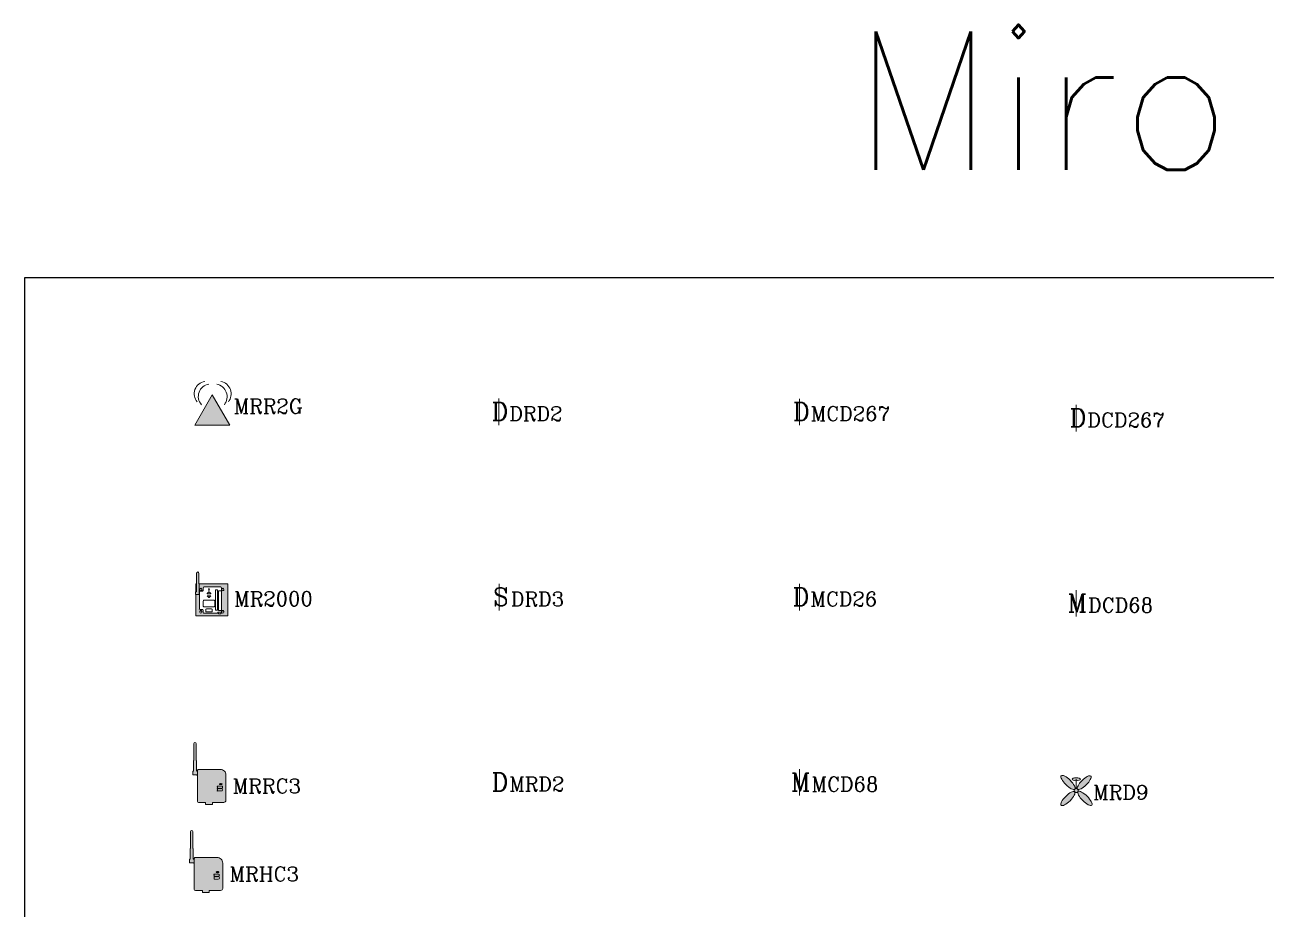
# Model space of a CAD drawing. Header units: inches. Extents: x -13775 to 9910, y -4933 to 5507.
# Drawn here: x -1440.3 to -1118.1, y -191.6 to 38.1 of the extents above; entities that cross this region are included whole.
import ezdxf

# ---------------------------------------------------------------- set-up
doc = ezdxf.new("R2010")
doc.units = ezdxf.units.IN
doc.header["$LTSCALE"] = 48
doc.header["$MEASUREMENT"] = 0
doc.layers.add('Boxes', color=7, linetype='Continuous')
doc.layers.add('Text', color=7, linetype='Continuous')
doc.layers.add('WATTSTOPPER', color=160, linetype='Continuous', lineweight=0)
doc.styles.add('ROMANS', font='ROMANS')

# ---------------------------------------------------------------- blocks, each defined once
blk = doc.blocks.new('MRHC3')
h = blk.add_hatch(color=256)
h.paths.add_polyline_path([(-4.11, 9.11), (-4.2, 9.11), (-4.2, 13.52, 1), (-4.83, 13.52), (-4.83, 9.11), (-4.92, 9.11), (-4.92, 6.37), (-4.95, 6.37, 0.414214), (-5.04, 6.28), (-5.04, 5.47, 0.414214), (-4.95, 5.38), (-4.06, 5.38, 0.852606), (-3.89, 5.38), (-3.83, 5.38), (-3.83, 6.38), (-3.89, 6.38, 0.852606), (-4.06, 6.37), (-4.11, 6.37)])
edge = h.paths.add_edge_path()
edge.add_arc((2.11, 5.36), 1.44, 0.0198, 90)
edge.add_line((2.11, 6.8), (-3.56, 6.8))
edge.add_arc((-3.56, 6.52), 0.271, 90.4352, 179.5619)
edge.add_line((-3.83, 6.53), (-3.83, 6.38))
edge.add_line((-3.83, 6.38), (-3.83, 5.38))
edge.add_line((-3.83, 5.38), (-3.83, -1.48))
edge.add_ellipse((-3.56, -1.48), major_axis=(0.251, 0.1), ratio=0.995592, start_angle=158.2865, end_angle=248.1953)
edge.add_line((-3.56, -1.75), (-1.74, -1.75))
edge.add_line((-1.74, -1.75), (-1.74, -2.28))
edge.add_line((-1.74, -2.28), (0.05, -2.28))
edge.add_line((0.05, -2.28), (0.05, -1.75))
edge.add_line((0.05, -1.75), (2.96, -1.75))
edge.add_arc((3.01, -1.21), 0.541, 265.4163, 269.8555)
edge.add_line((3.01, -1.75), (3.01, -1.75))
edge.add_arc((3.01, -1.21), 0.541, 270, 360)
edge.add_line((3.55, -1.21), (3.55, 5.36))
h.paths.add_polyline_path([(1.33, 2.46), (2.4, 2.46, -1.000788), (2.4, 1.93), (1.33, 1.93, -0.414214), (1.28, 1.97), (1.28, 2.02), (1.32, 2.02, -0.00193), (1.33, 2.02), (1.35, 2.02), (1.35, 2.38), (1.28, 2.38), (1.28, 2.42, -0.440707)], flags=16)
h.paths.add_polyline_path([(1.85, 3.01), (1.9, 3.07), (1.98, 3.11), (2.1, 3.14), (2.22, 3.15), (2.34, 3.14), (2.46, 3.09), (2.52, 3.05), (2.55, 3), (2.54, 2.98), (2.5, 2.94), (2.42, 2.9), (2.3, 2.87), (2.18, 2.86), (2.07, 2.87), (1.94, 2.91), (1.88, 2.96)], flags=16)
h.paths.add_polyline_path([(1.33, 1.75), (2.4, 1.75, -1), (2.4, 1.21), (1.33, 1.21, -0.414214), (1.28, 1.25), (1.28, 1.3), (1.32, 1.3, -0.00193), (1.33, 1.3), (1.35, 1.3), (1.35, 1.66), (1.28, 1.66), (1.28, 1.7, -0.440707)], flags=16)
for p, q in [((-4.83, 13.52), (-4.83, 9.11)), ((-4.2, 9.11), (-4.2, 13.52)), ((-4.92, 9.11), (-4.92, 6.37)), ((-4.83, 9.11), (-4.92, 9.11)), ((-4.11, 9.11), (-4.2, 9.11)), ((-4.11, 6.37), (-4.11, 9.11)), ((-3.83, 6.53), (-3.83, 6.38)), ((2.11, 6.8), (-3.56, 6.8)), ((-5.04, 5.47), (-5.04, 6.28)), ((-4.95, 6.37), (-4.92, 6.37)), ((-4.95, 5.38), (-4.06, 5.38)), ((-4.06, 6.37), (-4.11, 6.37)), ((-3.83, 6.38), (-3.89, 6.38)), ((-3.83, 5.38), (-3.89, 5.38)), ((-3.83, 6.38), (-3.83, 5.38)), ((-3.83, 5.38), (-3.83, -1.48)), ((3.55, -1.21), (3.55, 5.36)), ((1.28, 2.42), (1.28, 2.38)), ((1.35, 2.38), (1.28, 2.38)), ((1.28, 2.02), (1.35, 2.02)), ((1.28, 2.02), (1.28, 1.97)), ((1.28, 1.7), (1.28, 1.66)), ((1.35, 1.66), (1.28, 1.66)), ((1.28, 1.3), (1.35, 1.3)), ((1.28, 1.3), (1.28, 1.25)), ((2.4, 1.75), (1.32, 1.75)), ((2.4, 2.46), (1.33, 2.46)), ((1.33, 1.93), (2.4, 1.93)), ((1.33, 1.21), (2.4, 1.21)), ((1.35, 2.02), (1.35, 2.38)), ((1.35, 1.3), (1.35, 1.66)), ((1.9, 3.07), (1.85, 3.01)), ((1.85, 3.01), (1.88, 2.96)), ((1.88, 2.96), (1.94, 2.91)), ((1.98, 3.11), (1.9, 3.07)), ((1.94, 2.91), (2.07, 2.87)), ((2.1, 3.14), (1.98, 3.11)), ((2.07, 2.87), (2.18, 2.86)), ((2.22, 3.15), (2.1, 3.14)), ((2.18, 2.86), (2.3, 2.87)), ((2.34, 3.14), (2.22, 3.15)), ((2.3, 2.87), (2.42, 2.9)), ((2.46, 3.09), (2.34, 3.14)), ((2.42, 2.9), (2.5, 2.94)), ((2.52, 3.05), (2.46, 3.09)), ((2.5, 2.94), (2.54, 2.98)), ((2.55, 3), (2.52, 3.05)), ((2.54, 2.98), (2.55, 3)), ((-3.56, -1.75), (-1.74, -1.75)), ((-1.74, -2.28), (-1.74, -1.75)), ((0.05, -2.28), (-1.74, -2.28)), ((0.05, -1.75), (3.01, -1.75)), ((0.05, -1.75), (0.05, -2.28)), ((1.64, -1.75), (3.01, -1.75))]:
    blk.add_line(p, q)
for centre, radius, start, end in [((-4.52, 13.52), 0.314, 0, 180), ((-3.98, 6.36), 0.0854, 12.1532, 173.9577), ((-3.56, 6.52), 0.271, 89.5648, 180.4381), ((2.11, 5.36), 1.44, 359.9802, 90), ((-4.95, 6.28), 0.0898, 90, 180), ((-4.95, 5.47), 0.0898, 180, 270), ((-3.98, 5.39), 0.0854, 186.0423, 347.8468), ((1.32, 2.42), 0.043, 87.4309, 182.5647), ((1.33, 1.97), 0.0449, 180, 270), ((1.32, 1.7), 0.043, 87.4309, 182.5647), ((1.33, 1.25), 0.0449, 180, 270), ((1.33, 1.97), 0.0449, 89.7788, 90.2212), ((1.33, 1.25), 0.0449, 89.7788, 90.2212), ((2.4, 2.2), 0.27, 269.9097, 90), ((2.4, 1.48), 0.27, 270, 90), ((3.01, -1.21), 0.541, 265.4163, 0)]:
    blk.add_arc(centre, radius, start, end)
blk.add_ellipse((-3.56, -1.48), major_axis=(0.251, 0.1), ratio=0.995592, start_param=2.762621, end_param=4.331825)
at = {"insert": (5.31, 4.38), "char_height": 3.75, "width": 10.6529, "attachment_point": 1}
blk.add_mtext('{\\Fcomplex|c0;MRHC3}', dxfattribs=at)
blk = doc.blocks.new('MRD2')
at = {"attachment_point": 1}
for s, insert, char_height, width in [('{\\Fcomplex|c0;D}', (-1.94, 5.89), 4.6875, 13.3161), ('{\\Fcomplex|c0;MRD2}', (2.67, 4.87), 3.75, 10.6529)]:
    blk.add_mtext(s, dxfattribs=dict(at, insert=insert, char_height=char_height, width=width))
blk = doc.blocks.new('MRD9')
h = blk.add_hatch(color=256)
edge = h.paths.add_edge_path()
edge.add_ellipse((2.06, 5.01), major_axis=(-1.7, -1.7), ratio=0.328678, start_angle=4.6093, end_angle=355.8727)
edge.add_arc((0, 2.94), 0.528, 39.1663, 52.3001, ccw=False)
edge = h.paths.add_edge_path()
edge.add_ellipse((-2.12, 5.04), major_axis=(-1.76, 1.76), ratio=0.317647, start_angle=188.2693, end_angle=532.4938)
edge.add_arc((0, 2.94), 0.528, 124.3085, 148.0933, ccw=False)
edge = h.paths.add_edge_path()
edge.add_ellipse((0, 5.86), major_axis=(-1.08, 0), ratio=0.34462, start_angle=90, end_angle=360)
edge.add_ellipse((0, 5.86), major_axis=(-1.08, 0), ratio=0.34462, start_angle=0, end_angle=90)
edge = h.paths.add_edge_path()
edge.add_ellipse((2.06, 5.01), major_axis=(-1.7, -1.7), ratio=0.328678, start_angle=355.8727, end_angle=364.6093, ccw=False)
edge.add_arc((0, 2.94), 0.528, 52.3001, 124.3085)
edge.add_ellipse((-2.12, 5.04), major_axis=(-1.76, 1.76), ratio=0.317647, start_angle=172.4938, end_angle=188.2693, ccw=False)
edge.add_arc((0, 2.94), 0.528, 148.0933, 180)
edge.add_arc((0, 2.94), 0.528, 180, 209.9611)
edge.add_ellipse((-2.17, 0.87), major_axis=(-1.76, -1.76), ratio=0.317647, start_angle=171.7874, end_angle=184.985, ccw=False)
edge.add_arc((0, 2.94), 0.528, 229.9017, 360)
edge.add_arc((0, 2.94), 0.528, 0, 39.1663)
edge = h.paths.add_edge_path()
edge.add_ellipse((2.26, 0.91), major_axis=(-1.76, 1.76), ratio=0.317647, start_angle=0, end_angle=360)
edge = h.paths.add_edge_path()
edge.add_ellipse((-2.17, 0.87), major_axis=(-1.76, -1.76), ratio=0.317647, start_angle=184.985, end_angle=531.7874)
edge.add_arc((0, 2.94), 0.528, 209.9611, 229.9017, ccw=False)
blk.add_line((0, 3.46), (0, 5.86))
blk.add_circle((0, 2.94), 0.528)
for centre, major_axis, ratio in [((-2.12, 5.04), (-1.76, 1.76), 0.317647), ((2.06, 5.01), (-1.7, -1.7), 0.328678), ((0, 5.86), (-1.08, 0), 0.34462), ((-2.17, 0.87), (-1.76, -1.76), 0.317647), ((2.26, 0.91), (-1.76, 1.76), 0.317647)]:
    blk.add_ellipse(centre, major_axis=major_axis, ratio=ratio)
at = {"insert": (4.4, 4.36), "char_height": 3.75, "width": 10.6529, "attachment_point": 1}
blk.add_mtext('{\\Fcomplex|c0;MRD9}', dxfattribs=at)
blk = doc.blocks.new('MRR2G')
blk.add_hatch(color=256).paths.add_polyline_path([(-4.56, 0), (4.56, 0), (0, 7.89)])
blk.add_lwpolyline([(0, 7.89), (-4.56, 0), (4.56, 0)], close=True)
for centre, radius, start, end in [((-1.44, 8.15), 3.25, 99.024, 220.976), ((-0.38, 7.45), 3.25, 99.024, 220.976), ((0.49, 7.38), 3.35, 321.952, 78.048), ((1.54, 8.09), 3.35, 321.952, 78.048)]:
    blk.add_arc(centre, radius, start, end)
at = {"insert": (5.55, 6.8), "char_height": 3.75, "width": 10.6529, "attachment_point": 1}
blk.add_mtext('{\\Fcomplex|c0;MRR2G}', dxfattribs=at)
blk = doc.blocks.new('MCD267')
blk.add_line((0, 6.86), (0, 0))
at = {"attachment_point": 1}
for s, insert, char_height, width in [('{\\Fcomplex|c0;D}', (-1.74, 5.87), 4.6875, 13.3161), ('{\\Fcomplex|c0;MCD267}', (2.87, 4.85), 3.75, 10.6529)]:
    blk.add_mtext(s, dxfattribs=dict(at, insert=insert, char_height=char_height, width=width))
at = {"flags": 1}
blk.add_attdef('WATTSTOPPER', (4.28, -0.86), '', height=0.203, dxfattribs=at)
blk = doc.blocks.new('MCD26')
blk.add_line((0, 6.86), (0, 0))
at = {"attachment_point": 1}
for s, insert, char_height, width in [('{\\Fcomplex|c0;D}', (-1.84, 5.87), 4.6875, 13.3161), ('{\\Fcomplex|c0;MCD26}', (2.79, 4.83), 3.75, 10.6529)]:
    blk.add_mtext(s, dxfattribs=dict(at, insert=insert, char_height=char_height, width=width))
at = {"flags": 1}
blk.add_attdef('WATTSTOPPER', (1.59, -0.19), '', height=0.203, dxfattribs=at)
blk = doc.blocks.new('MCD68')
blk.add_line((0, 6.86), (0, 0))
at = {"attachment_point": 1}
for s, insert, char_height, width in [('{\\Fcomplex|c0;M}', (-2.24, 5.87), 4.6875, 13.3161), ('{\\Fcomplex|c0;MCD68}', (3.07, 4.85), 3.75, 10.6529)]:
    blk.add_mtext(s, dxfattribs=dict(at, insert=insert, char_height=char_height, width=width))
at = {"flags": 1}
blk.add_attdef('WATTSTOPPER', (3.19, -0.4), '', height=0.203, dxfattribs=at)
blk = doc.blocks.new('DRD2')
blk.add_line((-0.03, 6.88), (-0.03, 0.02))
at = {"attachment_point": 1}
for s, insert, char_height, width in [('{\\Fcomplex|c0;D}', (-1.94, 5.89), 4.6875, 13.3161), ('{\\Fcomplex|c0;DRD2}', (2.67, 4.87), 3.75, 10.6529)]:
    blk.add_mtext(s, dxfattribs=dict(at, insert=insert, char_height=char_height, width=width))
at = {"flags": 1}
blk.add_attdef('WATTSTOPPER', (-1.1, -0.6), '', height=0.001, dxfattribs=at)
blk = doc.blocks.new('DRD3')
blk.add_line((0.01, 6.86), (0.01, 0))
at = {"attachment_point": 1}
for s, insert, char_height, width in [('{\\Fcomplex.shx|c0;S}', (-1.53, 5.87), 4.6875, 13.3161), ('{\\Fcomplex|c0;DRD3}', (3.08, 4.85), 3.75, 10.6529)]:
    blk.add_mtext(s, dxfattribs=dict(at, insert=insert, char_height=char_height, width=width))
at = {"flags": 1}
blk.add_attdef('WATTSTOPPER', (0.71, -0.29), '', height=0.001, dxfattribs=at)
blk = doc.blocks.new('DCD267')
blk.add_line((0, 6.86), (0, 0))
at = {"attachment_point": 1}
for s, insert, char_height, width in [('{\\Fcomplex|c0;D}', (-1.74, 5.87), 4.6875, 13.3161), ('{\\Fcomplex|c0;DCD267}', (2.87, 4.85), 3.75, 10.6529)]:
    blk.add_mtext(s, dxfattribs=dict(at, insert=insert, char_height=char_height, width=width))
blk = doc.blocks.new('DCD68')
blk.add_line((0, 6.86), (0, 0))
at = {"attachment_point": 1}
for s, insert, char_height, width in [('{\\Fcomplex|c0;M}', (-2.24, 5.87), 4.6875, 13.3161), ('{\\Fcomplex|c0;DCD68}', (3.07, 4.85), 3.75, 10.6529)]:
    blk.add_mtext(s, dxfattribs=dict(at, insert=insert, char_height=char_height, width=width))
at = {"flags": 1}
blk.add_attdef('WATTSTOPPER', (3.19, -0.4), '', height=0.001, dxfattribs=at)
blk = doc.blocks.new('MRRC3')
h = blk.add_hatch(color=256)
h.paths.add_polyline_path([(-4.11, 9.11), (-4.2, 9.11), (-4.2, 13.52, 1), (-4.83, 13.52), (-4.83, 9.11), (-4.92, 9.11), (-4.92, 6.37), (-4.95, 6.37, 0.414214), (-5.04, 6.28), (-5.04, 5.47, 0.414214), (-4.95, 5.38), (-4.06, 5.38, 0.852606), (-3.89, 5.38), (-3.83, 5.38), (-3.83, 6.38), (-3.89, 6.38, 0.852606), (-4.06, 6.37), (-4.11, 6.37)])
edge = h.paths.add_edge_path()
edge.add_arc((2.11, 5.36), 1.44, 0.0198, 90)
edge.add_line((2.11, 6.8), (-3.56, 6.8))
edge.add_arc((-3.56, 6.52), 0.271, 90.4352, 179.5619)
edge.add_line((-3.83, 6.53), (-3.83, 6.38))
edge.add_line((-3.83, 6.38), (-3.83, 5.38))
edge.add_line((-3.83, 5.38), (-3.83, -1.48))
edge.add_ellipse((-3.56, -1.48), major_axis=(0.251, 0.1), ratio=0.995592, start_angle=158.2865, end_angle=248.1953)
edge.add_line((-3.56, -1.75), (-1.74, -1.75))
edge.add_line((-1.74, -1.75), (-1.74, -2.28))
edge.add_line((-1.74, -2.28), (0.05, -2.28))
edge.add_line((0.05, -2.28), (0.05, -1.75))
edge.add_line((0.05, -1.75), (2.96, -1.75))
edge.add_arc((3.01, -1.21), 0.541, 265.4163, 269.8555)
edge.add_line((3.01, -1.75), (3.01, -1.75))
edge.add_arc((3.01, -1.21), 0.541, 270, 360)
edge.add_line((3.55, -1.21), (3.55, 5.36))
h.paths.add_polyline_path([(1.33, 2.46), (2.4, 2.46, -1.000788), (2.4, 1.93), (1.33, 1.93, -0.414214), (1.28, 1.97), (1.28, 2.02), (1.32, 2.02, -0.00193), (1.33, 2.02), (1.35, 2.02), (1.35, 2.38), (1.28, 2.38), (1.28, 2.42, -0.440707)], flags=16)
h.paths.add_polyline_path([(1.85, 3.01), (1.9, 3.07), (1.98, 3.11), (2.1, 3.14), (2.22, 3.15), (2.34, 3.14), (2.46, 3.09), (2.52, 3.05), (2.55, 3), (2.54, 2.98), (2.5, 2.94), (2.42, 2.9), (2.3, 2.87), (2.18, 2.86), (2.07, 2.87), (1.94, 2.91), (1.88, 2.96)], flags=16)
h.paths.add_polyline_path([(1.33, 1.75), (2.4, 1.75, -1), (2.4, 1.21), (1.33, 1.21, -0.414214), (1.28, 1.25), (1.28, 1.3), (1.32, 1.3, -0.00193), (1.33, 1.3), (1.35, 1.3), (1.35, 1.66), (1.28, 1.66), (1.28, 1.7, -0.440707)], flags=16)
for p, q in [((-4.83, 13.52), (-4.83, 9.11)), ((-4.2, 9.11), (-4.2, 13.52)), ((-4.92, 9.11), (-4.92, 6.37)), ((-4.83, 9.11), (-4.92, 9.11)), ((-4.11, 9.11), (-4.2, 9.11)), ((-4.11, 6.37), (-4.11, 9.11)), ((-3.83, 6.53), (-3.83, 6.38)), ((2.11, 6.8), (-3.56, 6.8)), ((-5.04, 5.47), (-5.04, 6.28)), ((-4.95, 6.37), (-4.92, 6.37)), ((-4.95, 5.38), (-4.06, 5.38)), ((-4.06, 6.37), (-4.11, 6.37)), ((-3.83, 6.38), (-3.89, 6.38)), ((-3.83, 5.38), (-3.89, 5.38)), ((-3.83, 6.38), (-3.83, 5.38)), ((-3.83, 5.38), (-3.83, -1.48)), ((3.55, -1.21), (3.55, 5.36)), ((1.28, 2.42), (1.28, 2.38)), ((1.35, 2.38), (1.28, 2.38)), ((1.28, 2.02), (1.35, 2.02)), ((1.28, 2.02), (1.28, 1.97)), ((1.28, 1.7), (1.28, 1.66)), ((1.35, 1.66), (1.28, 1.66)), ((1.28, 1.3), (1.35, 1.3)), ((1.28, 1.3), (1.28, 1.25)), ((2.4, 1.75), (1.32, 1.75)), ((2.4, 2.46), (1.33, 2.46)), ((1.33, 1.93), (2.4, 1.93)), ((1.33, 1.21), (2.4, 1.21)), ((1.35, 2.02), (1.35, 2.38)), ((1.35, 1.3), (1.35, 1.66)), ((1.9, 3.07), (1.85, 3.01)), ((1.85, 3.01), (1.88, 2.96)), ((1.88, 2.96), (1.94, 2.91)), ((1.98, 3.11), (1.9, 3.07)), ((1.94, 2.91), (2.07, 2.87)), ((2.1, 3.14), (1.98, 3.11)), ((2.07, 2.87), (2.18, 2.86)), ((2.22, 3.15), (2.1, 3.14)), ((2.18, 2.86), (2.3, 2.87)), ((2.34, 3.14), (2.22, 3.15)), ((2.3, 2.87), (2.42, 2.9)), ((2.46, 3.09), (2.34, 3.14)), ((2.42, 2.9), (2.5, 2.94)), ((2.52, 3.05), (2.46, 3.09)), ((2.5, 2.94), (2.54, 2.98)), ((2.55, 3), (2.52, 3.05)), ((2.54, 2.98), (2.55, 3)), ((-3.56, -1.75), (-1.74, -1.75)), ((-1.74, -2.28), (-1.74, -1.75)), ((0.05, -2.28), (-1.74, -2.28)), ((0.05, -1.75), (3.01, -1.75)), ((0.05, -1.75), (0.05, -2.28)), ((1.64, -1.75), (3.01, -1.75))]:
    blk.add_line(p, q)
for centre, radius, start, end in [((-4.52, 13.52), 0.314, 0, 180), ((-3.98, 6.36), 0.0854, 12.1532, 173.9577), ((-3.56, 6.52), 0.271, 89.5648, 180.4381), ((2.11, 5.36), 1.44, 359.9802, 90), ((-4.95, 6.28), 0.0898, 90, 180), ((-4.95, 5.47), 0.0898, 180, 270), ((-3.98, 5.39), 0.0854, 186.0423, 347.8468), ((1.32, 2.42), 0.043, 87.4309, 182.5647), ((1.33, 1.97), 0.0449, 180, 270), ((1.32, 1.7), 0.043, 87.4309, 182.5647), ((1.33, 1.25), 0.0449, 180, 270), ((1.33, 1.97), 0.0449, 89.7788, 90.2212), ((1.33, 1.25), 0.0449, 89.7788, 90.2212), ((2.4, 2.2), 0.27, 269.9097, 90), ((2.4, 1.48), 0.27, 270, 90), ((3.01, -1.21), 0.541, 265.4163, 0)]:
    blk.add_arc(centre, radius, start, end)
blk.add_ellipse((-3.56, -1.48), major_axis=(0.251, 0.1), ratio=0.995592, start_param=2.762621, end_param=4.331825)
at = {"insert": (5.31, 4.38), "char_height": 3.75, "width": 10.6529, "attachment_point": 1}
blk.add_mtext('{\\Fcomplex|c0;MRRC3}', dxfattribs=at)
blk = doc.blocks.new('MR2000')
h = blk.add_hatch(color=256)
h.paths.add_polyline_path([(4.02, 6.86), (-3.43, 6.86), (-3.43, 4.85), (-3.41, 4.85), (-3.41, 4.18, -0.414214), (-3.51, 4.09), (-4.23, 4.09, -0.089914), (-4.27, 4.1), (-4.27, -1.43), (4.02, -1.43)])
h.paths.add_polyline_path([(2.39, -0.42), (2.39, -0.72, -0.414214), (2.36, -0.76), (2.27, -0.76, 0.414214), (2.22, -0.81), (2.22, -0.83, -0.414214), (2.18, -0.86), (1.65, -0.86, -0.414214), (1.61, -0.83), (1.61, -0.81, 0.414214), (1.56, -0.76), (-2.19, -0.76, -0.414214), (-2.37, -0.57), (-2.37, 0.06, 0.414214), (-2.56, 0.24), (-3.18, 0.24, -0.414214), (-3.36, 0.43), (-3.36, 2.8), (-3.36, 4.8, -0.414214), (-3.18, 4.99), (-2.55, 4.99, 0.414214), (-2.37, 5.18), (-2.37, 5.89, -0.414214), (-2.18, 6.08), (2.21, 6.08, -0.414214), (2.39, 5.89)], flags=16)
h.paths.add_polyline_path([(2.58, 5.58), (2.58, 5.62, -1), (2.88, 5.62), (2.88, 5.58, -3.379802)], flags=16)
h.paths.add_polyline_path([(2.88, -0.15), (2.88, -0.19, -3.379802), (2.58, -0.19), (2.58, -0.15, -1)], flags=16)
h.paths.add_polyline_path([(-3.1, 5.58), (-3.1, 5.62, -1), (-2.81, 5.62), (-2.81, 5.58, -3.379802)], flags=16)
h.paths.add_polyline_path([(-2.81, -0.15), (-2.81, -0.19, -3.379802), (-3.1, -0.19), (-3.1, -0.15, -1)], flags=16)
h.paths.add_polyline_path([(-4.13, 6.86), (-4.27, 6.86), (-4.27, 4.85, -0.089914), (-4.23, 4.85), (-4.13, 4.85)], flags=17)
h.paths.add_polyline_path([(-3.43, 6.87, 0.258331), (-3.47, 6.95), (-3.47, 9.67, 1), (-4.08, 9.67), (-4.08, 6.95, 0.285545), (-4.13, 6.86), (-4.13, 6.86), (-4.13, 4.85), (-4.23, 4.85, 0.414214), (-4.33, 4.76), (-4.33, 4.18, 0.414214), (-4.23, 4.09), (-3.51, 4.09, 0.414214), (-3.41, 4.18), (-3.41, 4.85), (-3.43, 4.85)])
for p, q in [((-4.08, 6.95), (-4.08, 9.67)), ((-3.47, 9.67), (-3.47, 6.95)), ((-4.13, 6.86), (-4.27, 6.86)), ((-4.27, 6.86), (-4.27, 4.85)), ((-4.13, 4.85), (-4.13, 6.87)), ((-3.43, 6.87), (-3.43, 4.85)), ((-3.43, 6.86), (4.02, 6.86)), ((4.02, 6.86), (4.02, -1.43)), ((-4.33, 4.18), (-4.33, 4.76)), ((-4.27, -1.43), (-4.27, 4.1)), ((-4.23, 4.85), (-4.13, 4.85)), ((-3.51, 4.09), (-4.23, 4.09)), ((-3.43, 4.85), (-3.41, 4.85)), ((-3.41, 4.85), (-3.41, 4.18)), ((-3.36, 4.8), (-3.36, 2.8)), ((-2.55, 4.99), (-3.18, 4.99)), ((-3.1, 5.62), (-3.1, 5.58)), ((-2.81, 5.62), (-2.81, 5.58)), ((-2.37, 5.89), (-2.37, 5.18)), ((2.21, 6.08), (-2.18, 6.08)), ((-0.88, 4.78), (-1.35, 4.36)), ((-0.88, 3.34), (-1.35, 3.76)), ((-1.34, 4.33), (-0.37, 4.33)), ((-1.34, 3.79), (-0.37, 3.79)), ((-0.83, 4.78), (-0.35, 4.36)), ((-0.83, 3.34), (-0.35, 3.76)), ((0.81, 5.25), (0.81, 0.13)), ((1.23, 5.34), (0.91, 5.34)), ((1.32, 0.13), (1.32, 5.25)), ((1.57, -0.04), (1.57, 5.09)), ((1.57, 5.09), (1.85, 5.09)), ((1.85, 5.09), (2.39, 5.09)), ((2.39, -0.72), (2.39, 5.89)), ((2.39, 5.89), (2.39, -0.42)), ((2.58, 5.62), (2.58, 5.58)), ((2.88, 5.62), (2.88, 5.58)), ((-3.36, 2.8), (-3.36, 0.43)), ((-3.18, 0.24), (-2.56, 0.24)), ((-2.37, 0.06), (-2.37, -0.57)), ((-2.36, 1.12), (-2.36, 2.43)), ((-2.17, 2.62), (0.46, 2.62)), ((0.46, 0.93), (-2.17, 0.93)), ((-1.71, -0.2), (-1.71, 0.2)), ((-1.52, 0.39), (-0.19, 0.39)), ((0, 0.2), (0, -0.2)), ((0.65, 2.43), (0.65, 1.12)), ((0.91, 0.04), (1.23, 0.04)), ((4.02, -1.43), (-4.27, -1.43)), ((-3.1, -0.15), (-3.1, -0.19)), ((-2.81, -0.15), (-2.81, -0.19)), ((-2.19, -0.76), (1.56, -0.76)), ((-0.19, -0.39), (-1.52, -0.39)), ((1.47, -0.76), (1.47, -0.42)), ((1.47, -0.42), (2.39, -0.42)), ((2.39, -0.04), (1.57, -0.04)), ((1.61, -0.81), (1.61, -0.83)), ((1.65, -0.86), (2.18, -0.86)), ((2.22, -0.83), (2.22, -0.81)), ((2.27, -0.76), (2.36, -0.76)), ((2.58, -0.15), (2.58, -0.19)), ((2.88, -0.15), (2.88, -0.19))]:
    blk.add_line(p, q)
for centre, radius, start, end in [((-3.78, 9.67), 0.306, 0, 180), ((-4.03, 6.87), 0.0928, 122.0615, 180), ((-3.52, 6.87), 0.0928, 360, 57.9385), ((-4.23, 4.76), 0.0928, 90, 180), ((-4.23, 4.18), 0.0928, 180, 270), ((-3.51, 4.18), 0.0928, 270, 0), ((-3.18, 4.8), 0.186, 90, 180), ((-2.96, 5.35), 0.271, 122.9644, 57.0356), ((-2.96, 5.62), 0.147, 0, 180), ((-2.55, 5.18), 0.186, 270, 0), ((-2.18, 5.89), 0.186, 90, 180), ((-1.34, 4.35), 0.0186, 131.5441, 270), ((-1.34, 3.77), 0.0186, 90, 228.4559), ((-0.85, 4.75), 0.0371, 48.4559, 131.5441), ((-0.85, 3.37), 0.0371, 228.4559, 311.5441), ((-0.37, 4.35), 0.0186, 270, 48.4559), ((-0.37, 3.77), 0.0186, 311.5441, 90), ((0.91, 5.25), 0.0928, 90, 180), ((1.23, 5.25), 0.0928, 360, 90), ((2.21, 5.89), 0.186, 0, 90), ((2.73, 5.35), 0.271, 122.9644, 57.0356), ((2.73, 5.62), 0.147, 0, 180), ((-3.18, 0.43), 0.186, 180, 270), ((-2.96, -0.15), 0.147, 0, 180), ((-2.56, 0.06), 0.186, 360, 90), ((-2.17, 2.43), 0.186, 90, 180), ((-2.17, 1.12), 0.186, 180, 270), ((-1.52, 0.2), 0.186, 90, 180), ((-0.19, 0.2), 0.186, 360, 90), ((0.46, 2.43), 0.186, 360, 90), ((0.46, 1.12), 0.186, 270, 0), ((0.91, 0.13), 0.0928, 180, 270), ((1.23, 0.13), 0.0928, 270, 0), ((2.73, -0.15), 0.147, 0, 180), ((-2.96, -0.42), 0.271, 122.9644, 57.0356), ((-2.19, -0.57), 0.186, 180, 270), ((-1.52, -0.2), 0.186, 180, 270), ((-0.19, -0.2), 0.186, 270, 0), ((1.56, -0.81), 0.0557, 0, 90), ((1.65, -0.83), 0.0371, 180, 270), ((2.18, -0.83), 0.0371, 270, 0), ((2.27, -0.81), 0.0557, 90, 180), ((2.36, -0.72), 0.0371, 270, 0), ((2.73, -0.42), 0.271, 122.9644, 57.0356)]:
    blk.add_arc(centre, radius, start, end)
at = {"extrusion": (0, 0, -1)}
blk.add_ellipse((-0.85, 5.43), major_axis=(0, 0.25), ratio=0.436053, dxfattribs=at)
at = {"insert": (5.69, 4.89), "char_height": 3.75, "width": 10.6529, "attachment_point": 1}
blk.add_mtext('{\\Fcomplex|c0;MR2000}', dxfattribs=at)

msp = doc.modelspace()

# ---------------------------------------------------------------- linework, layer by layer
at = {"layer": 'Boxes'}
msp.add_lwpolyline([(-1440.31, -27.53), (-912.13, -27.53), (-912.13, -406.79), (-1440.31, -406.79)], close=True, dxfattribs=at)

# ---------------------------------------------------------------- block references
at = {"layer": 'WATTSTOPPER'}
for name, p in [('MRR2G', (-1391.65, -65.91)), ('DRD2', (-1317.24, -65.91)), ('MCD267', (-1239.2, -65.91)), ('DCD267', (-1167.4, -67.53)), ('MR2000', (-1391.65, -114.03)), ('DRD3', (-1317.24, -114.03)), ('MCD26', (-1239.2, -114.03)), ('DCD68', (-1167.4, -115.65)), ('MRRC3', (-1391.65, -162.15)), ('MRD2', (-1317.24, -162.15)), ('MCD68', (-1239.2, -162.15)), ('MRD9', (-1167.4, -163.77)), ('MRHC3', (-1392.49, -185.02))]:
    msp.add_blockref(name, p, dxfattribs=at)

# ---------------------------------------------------------------- texts
at = {"layer": 'Text', "color": 7, "insert": (-1176.22, 18.37), "char_height": 36, "attachment_point": 5, "style": 'ROMANS'}
msp.add_mtext('Miro', dxfattribs=at)

doc.saveas('drawing.dxf')
